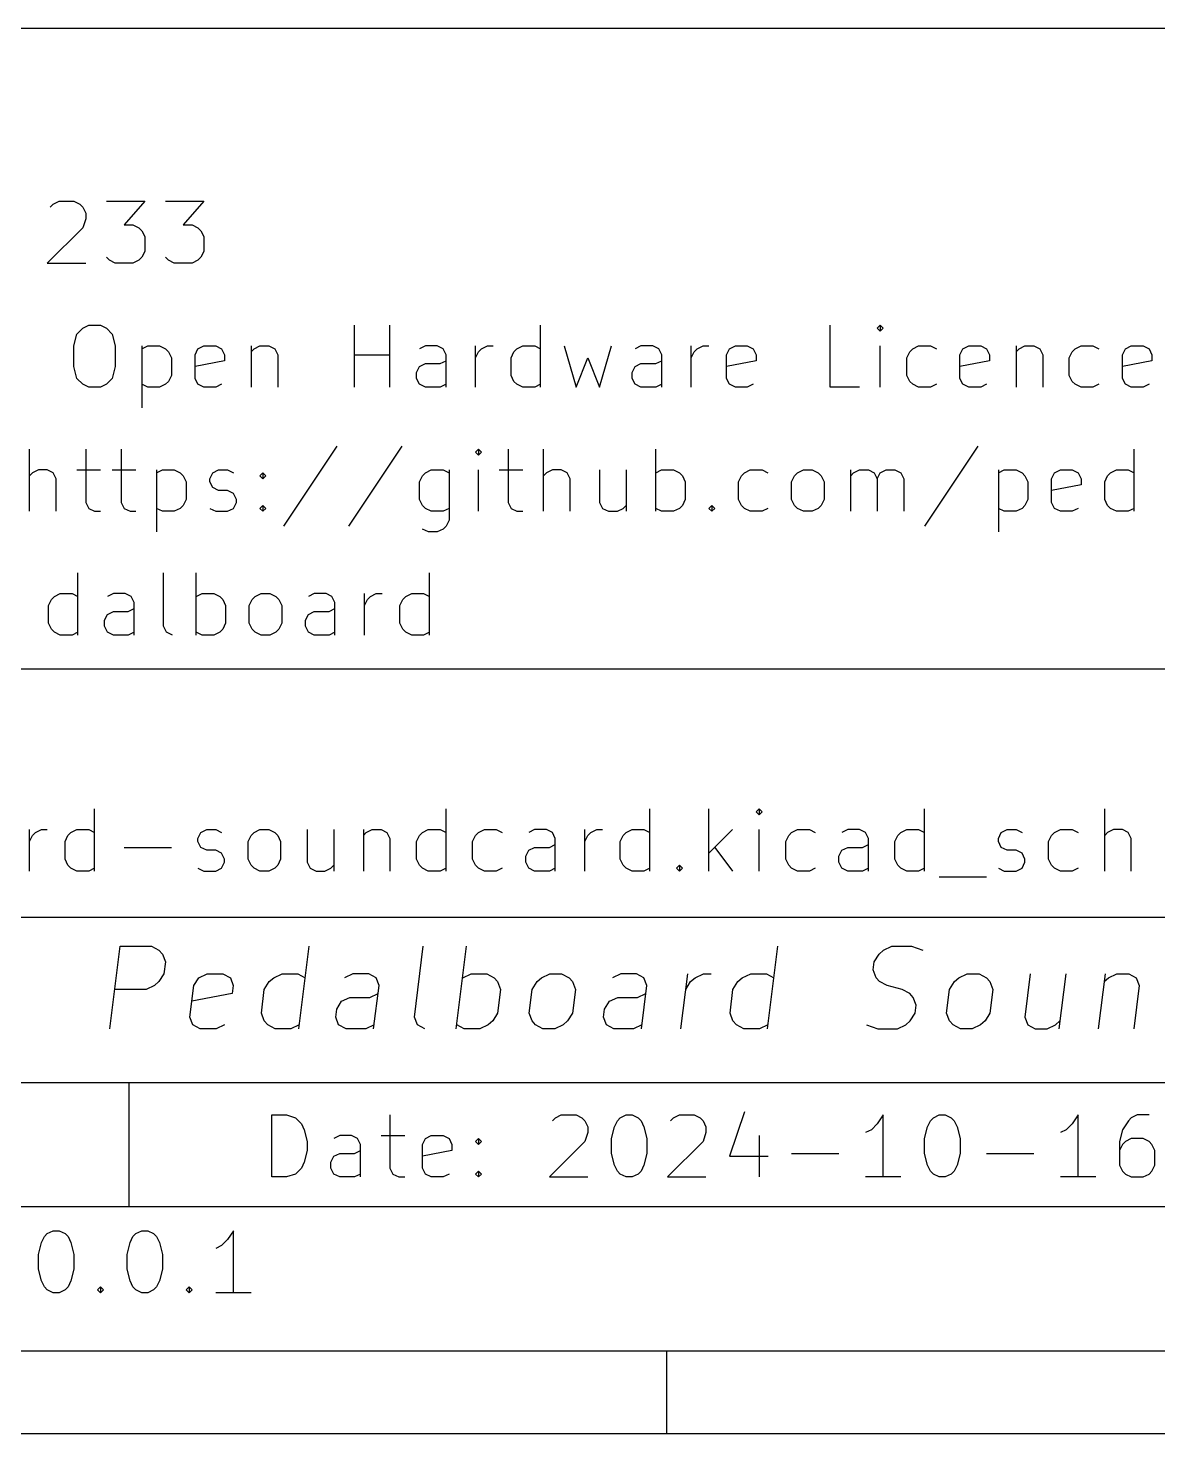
# Model space of a CAD drawing. Header units: millimetres. Extents: x 10 to 287, y -200 to -10.
# Drawn here: x 194.56 to 221.89, y -200.01 to -166.01 of the extents above; entities that cross this region are included whole.
import ezdxf

# ---------------------------------------------------------------- set-up
doc = ezdxf.new("R2010")
doc.units = ezdxf.units.MM
doc.layers.add('RED', color=14, linetype='CONTINUOUS')

msp = doc.modelspace()

# ---------------------------------------------------------------- linework, layer by layer
at = {"layer": 'RED', "linetype": 'CONTINUOUS'}
for p, q in [((177.0022, -166.0072), (285.0022, -166.0072)), ((195.1007, -170.3361), (195.1721, -170.2647)), ((195.1721, -170.2647), (195.315, -170.1933)), ((195.315, -170.1933), (195.6721, -170.1933)), ((195.6721, -170.1933), (195.815, -170.2647)), ((195.815, -170.2647), (195.8864, -170.3361)), ((195.8864, -170.3361), (195.9578, -170.479)), ((196.4578, -170.1933), (197.3864, -170.1933)), ((197.3864, -170.1933), (196.8864, -170.7647)), ((197.8864, -170.1933), (198.815, -170.1933)), ((198.815, -170.1933), (198.315, -170.7647)), ((195.9578, -170.6219), (195.8864, -170.8361)), ((195.9578, -170.479), (195.9578, -170.6219)), ((195.8864, -170.8361), (195.0292, -171.6933)), ((196.8864, -170.7647), (197.1007, -170.7647)), ((197.1007, -170.7647), (197.2436, -170.8361)), ((197.2436, -170.8361), (197.315, -170.9076)), ((197.315, -170.9076), (197.3864, -171.0504)), ((198.315, -170.7647), (198.5293, -170.7647)), ((198.5293, -170.7647), (198.6722, -170.8361)), ((198.6722, -170.8361), (198.7436, -170.9076)), ((198.7436, -170.9076), (198.815, -171.0504)), ((197.3864, -171.0504), (197.3864, -171.4076)), ((198.815, -171.0504), (198.815, -171.4076)), ((195.0292, -171.6933), (195.9578, -171.6933)), ((196.5293, -171.6219), (196.4578, -171.5504)), ((196.6721, -171.6933), (196.5293, -171.6219)), ((197.1007, -171.6933), (196.6721, -171.6933)), ((197.2436, -171.6219), (197.1007, -171.6933)), ((197.315, -171.5504), (197.2436, -171.6219)), ((197.3864, -171.4076), (197.315, -171.5504)), ((197.9579, -171.6219), (197.8864, -171.5504)), ((198.1007, -171.6933), (197.9579, -171.6219)), ((198.5293, -171.6933), (198.1007, -171.6933)), ((198.6722, -171.6219), (198.5293, -171.6933)), ((198.7436, -171.5504), (198.6722, -171.6219)), ((198.815, -171.4076), (198.7436, -171.5504)), ((195.7436, -173.4076), (195.8865, -173.2647)), ((195.8865, -173.2647), (196.0293, -173.1933)), ((196.0293, -173.1933), (196.315, -173.1933)), ((196.315, -173.1933), (196.4579, -173.2647)), ((196.4579, -173.2647), (196.6007, -173.4076)), ((202.4578, -174.6933), (202.4578, -173.1933)), ((203.3149, -174.6933), (203.3149, -173.1933)), ((206.9578, -174.6933), (206.9578, -173.1933)), ((213.9577, -174.6933), (213.9577, -173.1933)), ((215.172, -173.1933), (215.1006, -173.2647)), ((215.1006, -173.2647), (215.172, -173.3361)), ((215.2434, -173.2647), (215.172, -173.1933)), ((215.172, -173.1933), (215.172, -173.3361)), ((215.172, -173.3361), (215.2434, -173.2647)), ((195.6722, -173.6933), (195.7436, -173.4076)), ((195.6722, -174.1933), (195.6722, -173.6933)), ((196.6007, -173.4076), (196.6722, -173.6933)), ((196.6722, -173.6933), (196.6722, -174.1933)), ((197.315, -173.6933), (197.315, -175.1933)), ((197.315, -173.7647), (197.4579, -173.6933)), ((197.4579, -173.6933), (197.7436, -173.6933)), ((197.7436, -173.6933), (197.8864, -173.7647)), ((198.6721, -173.7647), (198.815, -173.6933)), ((198.815, -173.6933), (199.1007, -173.6933)), ((199.1007, -173.6933), (199.2435, -173.7647)), ((199.9578, -173.6933), (199.9578, -174.6933)), ((200.0292, -173.7647), (200.1721, -173.6933)), ((200.1721, -173.6933), (200.3864, -173.6933)), ((200.3864, -173.6933), (200.5292, -173.7647)), ((204.1721, -173.6933), (204.0292, -173.7647)), ((204.4578, -173.6933), (204.1721, -173.6933)), ((204.6006, -173.7647), (204.4578, -173.6933)), ((205.3863, -174.6933), (205.3863, -173.6933)), ((205.5292, -173.7647), (205.672, -173.6933)), ((205.672, -173.6933), (205.8149, -173.6933)), ((206.3863, -173.7647), (206.5292, -173.6933)), ((206.5292, -173.6933), (206.8149, -173.6933)), ((206.8149, -173.6933), (206.9578, -173.7647)), ((207.5291, -173.6933), (207.8149, -174.6933)), ((208.3863, -174.6933), (208.672, -173.6933)), ((209.3863, -173.6933), (209.2434, -173.7647)), ((209.672, -173.6933), (209.3863, -173.6933)), ((209.8148, -173.7647), (209.672, -173.6933)), ((210.6005, -174.6933), (210.6005, -173.6933)), ((210.7434, -173.7647), (210.8862, -173.6933)), ((210.8862, -173.6933), (211.0291, -173.6933)), ((211.5291, -173.7647), (211.672, -173.6933)), ((211.672, -173.6933), (211.9577, -173.6933)), ((211.9577, -173.6933), (212.1005, -173.7647)), ((215.172, -174.6933), (215.172, -173.6933)), ((215.9577, -173.7647), (216.1006, -173.6933)), ((216.1006, -173.6933), (216.3863, -173.6933)), ((216.3863, -173.6933), (216.5292, -173.7647)), ((217.172, -173.7647), (217.3149, -173.6933)), ((217.3149, -173.6933), (217.6006, -173.6933)), ((217.6006, -173.6933), (217.7434, -173.7647)), ((218.4577, -173.6933), (218.4577, -174.6933)), ((218.5291, -173.7647), (218.672, -173.6933)), ((218.672, -173.6933), (218.8863, -173.6933)), ((218.8863, -173.6933), (219.0291, -173.7647)), ((219.8862, -173.7647), (220.0291, -173.6933)), ((220.0291, -173.6933), (220.3148, -173.6933)), ((220.3148, -173.6933), (220.4577, -173.7647)), ((221.1005, -173.7647), (221.2434, -173.6933)), ((221.2434, -173.6933), (221.5291, -173.6933)), ((221.5291, -173.6933), (221.6719, -173.7647)), ((197.8864, -173.7647), (197.9579, -173.8361)), ((197.9579, -173.8361), (198.0293, -173.979)), ((198.0293, -173.979), (198.0293, -174.4076)), ((198.6007, -173.9076), (198.6721, -173.7647)), ((198.6007, -174.479), (198.6007, -173.9076)), ((199.315, -174.0504), (198.6007, -174.1933)), ((199.2435, -173.7647), (199.315, -173.9076)), ((199.315, -173.9076), (199.315, -174.0504)), ((199.9578, -173.8361), (200.0292, -173.7647)), ((200.5292, -173.7647), (200.6007, -173.9076)), ((200.6007, -173.9076), (200.6007, -174.6933)), ((202.4578, -173.9076), (203.3149, -173.9076)), ((204.5292, -174.1219), (204.6721, -174.0504)), ((204.6721, -173.9076), (204.6006, -173.7647)), ((204.6721, -174.6933), (204.6721, -173.9076)), ((205.3863, -173.979), (205.4577, -173.8361)), ((205.4577, -173.8361), (205.5292, -173.7647)), ((206.2435, -173.979), (206.3149, -173.8361)), ((206.2435, -174.4076), (206.2435, -173.979)), ((206.3149, -173.8361), (206.3863, -173.7647)), ((207.8149, -174.6933), (208.1006, -173.979)), ((208.1006, -173.979), (208.3863, -174.6933)), ((209.7434, -174.1219), (209.8863, -174.0504)), ((209.8863, -173.9076), (209.8148, -173.7647)), ((209.8863, -174.6933), (209.8863, -173.9076)), ((210.6005, -173.979), (210.6719, -173.8361)), ((210.6719, -173.8361), (210.7434, -173.7647)), ((211.4577, -173.9076), (211.5291, -173.7647)), ((211.4577, -174.479), (211.4577, -173.9076)), ((212.172, -174.0504), (211.4577, -174.1933)), ((212.1005, -173.7647), (212.172, -173.9076)), ((212.172, -173.9076), (212.172, -174.0504)), ((215.8149, -173.979), (215.8863, -173.8361)), ((215.8149, -174.4076), (215.8149, -173.979)), ((215.8863, -173.8361), (215.9577, -173.7647)), ((217.1006, -173.9076), (217.172, -173.7647)), ((217.1006, -174.479), (217.1006, -173.9076)), ((217.8149, -174.0504), (217.1006, -174.1933)), ((217.7434, -173.7647), (217.8149, -173.9076)), ((217.8149, -173.9076), (217.8149, -174.0504)), ((218.4577, -173.8361), (218.5291, -173.7647)), ((219.0291, -173.7647), (219.1006, -173.9076)), ((219.1006, -173.9076), (219.1006, -174.6933)), ((219.7434, -173.979), (219.8148, -173.8361)), ((219.7434, -174.4076), (219.7434, -173.979)), ((219.8148, -173.8361), (219.8862, -173.7647)), ((221.0291, -173.9076), (221.1005, -173.7647)), ((221.0291, -174.479), (221.0291, -173.9076)), ((221.7434, -174.0504), (221.0291, -174.1933)), ((221.6719, -173.7647), (221.7434, -173.9076)), ((221.7434, -173.9076), (221.7434, -174.0504)), ((195.7436, -174.479), (195.6722, -174.1933)), ((196.6722, -174.1933), (196.6007, -174.479)), ((198.0293, -174.4076), (197.9579, -174.5504)), ((203.9578, -174.3361), (204.0292, -174.1933)), ((203.9578, -174.479), (203.9578, -174.3361)), ((204.0292, -174.1933), (204.1721, -174.1219)), ((204.1721, -174.1219), (204.5292, -174.1219)), ((206.3149, -174.5504), (206.2435, -174.4076)), ((209.172, -174.3361), (209.2434, -174.1933)), ((209.172, -174.479), (209.172, -174.3361)), ((209.2434, -174.1933), (209.3863, -174.1219)), ((209.3863, -174.1219), (209.7434, -174.1219)), ((215.8863, -174.5504), (215.8149, -174.4076)), ((219.8148, -174.5504), (219.7434, -174.4076)), ((195.8865, -174.6219), (195.7436, -174.479)), ((196.0293, -174.6933), (195.8865, -174.6219)), ((196.315, -174.6933), (196.0293, -174.6933)), ((196.4579, -174.6219), (196.315, -174.6933)), ((196.6007, -174.479), (196.4579, -174.6219)), ((197.4579, -174.6933), (197.315, -174.6219)), ((197.7436, -174.6933), (197.4579, -174.6933)), ((197.8864, -174.6219), (197.7436, -174.6933)), ((197.9579, -174.5504), (197.8864, -174.6219)), ((198.6721, -174.6219), (198.6007, -174.479)), ((198.815, -174.6933), (198.6721, -174.6219)), ((199.1007, -174.6933), (198.815, -174.6933)), ((199.2435, -174.6219), (199.1007, -174.6933)), ((204.0292, -174.6219), (203.9578, -174.479)), ((204.1721, -174.6933), (204.0292, -174.6219)), ((204.5292, -174.6933), (204.1721, -174.6933)), ((204.6721, -174.6219), (204.5292, -174.6933)), ((206.3863, -174.6219), (206.3149, -174.5504)), ((206.5292, -174.6933), (206.3863, -174.6219)), ((206.8149, -174.6933), (206.5292, -174.6933)), ((206.9578, -174.6219), (206.8149, -174.6933)), ((209.2434, -174.6219), (209.172, -174.479)), ((209.3863, -174.6933), (209.2434, -174.6219)), ((209.7434, -174.6933), (209.3863, -174.6933)), ((209.8863, -174.6219), (209.7434, -174.6933)), ((211.5291, -174.6219), (211.4577, -174.479)), ((211.672, -174.6933), (211.5291, -174.6219)), ((211.9577, -174.6933), (211.672, -174.6933)), ((212.1005, -174.6219), (211.9577, -174.6933)), ((214.672, -174.6933), (213.9577, -174.6933)), ((215.9577, -174.6219), (215.8863, -174.5504)), ((216.1006, -174.6933), (215.9577, -174.6219)), ((216.3863, -174.6933), (216.1006, -174.6933)), ((216.5292, -174.6219), (216.3863, -174.6933)), ((217.172, -174.6219), (217.1006, -174.479)), ((217.3149, -174.6933), (217.172, -174.6219)), ((217.6006, -174.6933), (217.3149, -174.6933)), ((217.7434, -174.6219), (217.6006, -174.6933)), ((219.8862, -174.6219), (219.8148, -174.5504)), ((220.0291, -174.6933), (219.8862, -174.6219)), ((220.3148, -174.6933), (220.0291, -174.6933)), ((220.4577, -174.6219), (220.3148, -174.6933)), ((221.1005, -174.6219), (221.0291, -174.479)), ((221.2434, -174.6933), (221.1005, -174.6219)), ((221.5291, -174.6933), (221.2434, -174.6933)), ((221.6719, -174.6219), (221.5291, -174.6933)), ((194.6007, -177.6933), (194.6007, -176.1933)), ((195.9578, -176.1933), (195.9578, -177.479)), ((196.8149, -176.1933), (196.8149, -177.479)), ((202.0291, -176.1219), (200.7434, -178.0504)), ((203.6005, -176.1219), (202.3148, -178.0504)), ((205.4576, -176.1933), (205.3862, -176.2647)), ((205.3862, -176.2647), (205.4576, -176.3361)), ((205.529, -176.2647), (205.4576, -176.1933)), ((205.4576, -176.1933), (205.4576, -176.3361)), ((205.4576, -176.3361), (205.529, -176.2647)), ((206.1719, -176.1933), (206.1719, -177.479)), ((207.029, -177.6933), (207.029, -176.1933)), ((209.7432, -177.6933), (209.7432, -176.1933)), ((217.5288, -176.1219), (216.2431, -178.0504)), ((221.3145, -177.6933), (221.3145, -176.1933)), ((194.6721, -176.7647), (194.6007, -176.8361)), ((194.815, -176.6933), (194.6721, -176.7647)), ((195.0293, -176.6933), (194.815, -176.6933)), ((195.1721, -176.7647), (195.0293, -176.6933)), ((195.2436, -176.9076), (195.1721, -176.7647)), ((195.7435, -176.6933), (196.3149, -176.6933)), ((196.6006, -176.6933), (197.172, -176.6933)), ((197.672, -176.6933), (197.672, -178.1933)), ((197.672, -176.7647), (197.8149, -176.6933)), ((197.8149, -176.6933), (198.1006, -176.6933)), ((198.1006, -176.6933), (198.2434, -176.7647)), ((198.2434, -176.7647), (198.3149, -176.8361)), ((198.9577, -176.9076), (199.0291, -176.7647)), ((199.0291, -176.7647), (199.172, -176.6933)), ((199.172, -176.6933), (199.3862, -176.6933)), ((199.3862, -176.6933), (199.5291, -176.7647)), ((200.172, -176.8361), (200.2434, -176.7647)), ((200.2434, -176.7647), (200.3148, -176.8361)), ((200.2434, -176.7647), (200.2434, -176.9076)), ((204.1005, -176.8361), (204.1719, -176.7647)), ((204.1719, -176.7647), (204.3148, -176.6933)), ((204.3148, -176.6933), (204.6005, -176.6933)), ((204.6005, -176.6933), (204.7434, -176.7647)), ((204.7434, -176.6933), (204.7434, -177.9076)), ((205.4576, -177.6933), (205.4576, -176.6933)), ((205.9576, -176.6933), (206.529, -176.6933)), ((207.1004, -176.7647), (207.029, -176.8361)), ((207.2433, -176.6933), (207.1004, -176.7647)), ((207.4576, -176.6933), (207.2433, -176.6933)), ((207.6004, -176.7647), (207.4576, -176.6933)), ((207.6719, -176.9076), (207.6004, -176.7647)), ((208.3861, -176.6933), (208.3861, -177.479)), ((209.029, -176.6933), (209.029, -177.6933)), ((209.7432, -176.7647), (209.8861, -176.6933)), ((209.8861, -176.6933), (210.1718, -176.6933)), ((210.1718, -176.6933), (210.3146, -176.7647)), ((210.3146, -176.7647), (210.3861, -176.8361)), ((211.8146, -176.8361), (211.886, -176.7647)), ((211.886, -176.7647), (212.0289, -176.6933)), ((212.0289, -176.6933), (212.3146, -176.6933)), ((212.3146, -176.6933), (212.4575, -176.7647)), ((213.1003, -176.8361), (213.1717, -176.7647)), ((213.1717, -176.7647), (213.3146, -176.6933)), ((213.3146, -176.6933), (213.5289, -176.6933)), ((213.5289, -176.6933), (213.6717, -176.7647)), ((213.6717, -176.7647), (213.7432, -176.8361)), ((214.4574, -177.6933), (214.4574, -176.6933)), ((214.4574, -176.8361), (214.5288, -176.7647)), ((214.5288, -176.7647), (214.6717, -176.6933)), ((214.6717, -176.6933), (214.886, -176.6933)), ((214.886, -176.6933), (215.0288, -176.7647)), ((215.0288, -176.7647), (215.1003, -176.9076)), ((215.1003, -176.9076), (215.1717, -176.7647)), ((215.1717, -176.7647), (215.3145, -176.6933)), ((215.3145, -176.6933), (215.5288, -176.6933)), ((215.5288, -176.6933), (215.6717, -176.7647)), ((215.6717, -176.7647), (215.7431, -176.9076)), ((218.0288, -176.6933), (218.0288, -178.1933)), ((218.0288, -176.7647), (218.1717, -176.6933)), ((218.1717, -176.6933), (218.4574, -176.6933)), ((218.4574, -176.6933), (218.6002, -176.7647)), ((218.6002, -176.7647), (218.6717, -176.8361)), ((219.3145, -176.9076), (219.3859, -176.7647)), ((219.3859, -176.7647), (219.5288, -176.6933)), ((219.5288, -176.6933), (219.8145, -176.6933)), ((219.8145, -176.6933), (219.9573, -176.7647)), ((219.9573, -176.7647), (220.0288, -176.9076)), ((220.6716, -176.8361), (220.743, -176.7647)), ((220.743, -176.7647), (220.8859, -176.6933)), ((220.8859, -176.6933), (221.1716, -176.6933)), ((221.1716, -176.6933), (221.3145, -176.7647)), ((195.2436, -177.6933), (195.2436, -176.9076)), ((198.3149, -176.8361), (198.3863, -176.979)), ((198.3863, -176.979), (198.3863, -177.4076)), ((198.9577, -176.979), (198.9577, -176.9076)), ((199.0291, -177.1219), (198.9577, -176.979)), ((199.172, -177.1933), (199.0291, -177.1219)), ((200.2434, -176.9076), (200.172, -176.8361)), ((200.3148, -176.8361), (200.2434, -176.9076)), ((204.0291, -176.979), (204.1005, -176.8361)), ((204.0291, -177.4076), (204.0291, -176.979)), ((207.6719, -177.6933), (207.6719, -176.9076)), ((210.3861, -176.8361), (210.4575, -176.979)), ((210.4575, -176.979), (210.4575, -177.4076)), ((211.7432, -176.979), (211.8146, -176.8361)), ((211.7432, -177.4076), (211.7432, -176.979)), ((213.0289, -176.979), (213.1003, -176.8361)), ((213.0289, -177.4076), (213.0289, -176.979)), ((213.7432, -176.8361), (213.8146, -176.979)), ((213.8146, -176.979), (213.8146, -177.4076)), ((215.1003, -176.9076), (215.1003, -177.6933)), ((215.7431, -176.9076), (215.7431, -177.6933)), ((218.6717, -176.8361), (218.7431, -176.979)), ((218.7431, -176.979), (218.7431, -177.4076)), ((219.3145, -177.479), (219.3145, -176.9076)), ((220.0288, -177.0504), (219.3145, -177.1933)), ((220.0288, -176.9076), (220.0288, -177.0504)), ((220.6002, -176.979), (220.6716, -176.8361)), ((220.6002, -177.4076), (220.6002, -176.979)), ((195.9578, -177.479), (196.0292, -177.6219)), ((196.8149, -177.479), (196.8863, -177.6219)), ((198.3863, -177.4076), (198.3149, -177.5504)), ((199.3862, -177.1933), (199.172, -177.1933)), ((199.5291, -177.2647), (199.3862, -177.1933)), ((199.6005, -177.4076), (199.5291, -177.2647)), ((199.5291, -177.6219), (199.6005, -177.479)), ((199.6005, -177.479), (199.6005, -177.4076)), ((204.1005, -177.5504), (204.0291, -177.4076)), ((206.1719, -177.479), (206.2433, -177.6219)), ((208.3861, -177.479), (208.4575, -177.6219)), ((210.4575, -177.4076), (210.3861, -177.5504)), ((211.8146, -177.5504), (211.7432, -177.4076)), ((213.1003, -177.5504), (213.0289, -177.4076)), ((213.8146, -177.4076), (213.7432, -177.5504)), ((218.7431, -177.4076), (218.6717, -177.5504)), ((219.3859, -177.6219), (219.3145, -177.479)), ((220.6716, -177.5504), (220.6002, -177.4076)), ((196.0292, -177.6219), (196.1721, -177.6933)), ((196.1721, -177.6933), (196.3149, -177.6933)), ((196.8863, -177.6219), (197.0292, -177.6933)), ((197.0292, -177.6933), (197.172, -177.6933)), ((197.8149, -177.6933), (197.672, -177.6219)), ((198.1006, -177.6933), (197.8149, -177.6933)), ((198.2434, -177.6219), (198.1006, -177.6933)), ((198.3149, -177.5504), (198.2434, -177.6219)), ((198.9577, -177.6219), (199.1005, -177.6933)), ((199.1005, -177.6933), (199.3862, -177.6933)), ((199.3862, -177.6933), (199.5291, -177.6219)), ((200.172, -177.6219), (200.2434, -177.5504)), ((200.2434, -177.6933), (200.172, -177.6219)), ((200.2434, -177.5504), (200.3148, -177.6219)), ((200.2434, -177.5504), (200.2434, -177.6933)), ((200.3148, -177.6219), (200.2434, -177.6933)), ((204.1719, -177.6219), (204.1005, -177.5504)), ((204.3148, -177.6933), (204.1719, -177.6219)), ((204.6005, -177.6933), (204.3148, -177.6933)), ((204.7434, -177.6219), (204.6005, -177.6933)), ((206.2433, -177.6219), (206.3862, -177.6933)), ((206.3862, -177.6933), (206.529, -177.6933)), ((208.4575, -177.6219), (208.6004, -177.6933)), ((208.6004, -177.6933), (208.8147, -177.6933)), ((208.8147, -177.6933), (208.9575, -177.6219)), ((208.9575, -177.6219), (209.029, -177.5504)), ((209.8861, -177.6933), (209.7432, -177.6219)), ((210.1718, -177.6933), (209.8861, -177.6933)), ((210.3146, -177.6219), (210.1718, -177.6933)), ((210.3861, -177.5504), (210.3146, -177.6219)), ((211.0289, -177.6219), (211.1003, -177.5504)), ((211.1003, -177.6933), (211.0289, -177.6219)), ((211.1003, -177.5504), (211.1717, -177.6219)), ((211.1003, -177.5504), (211.1003, -177.6933)), ((211.1717, -177.6219), (211.1003, -177.6933)), ((211.886, -177.6219), (211.8146, -177.5504)), ((212.0289, -177.6933), (211.886, -177.6219)), ((212.3146, -177.6933), (212.0289, -177.6933)), ((212.4575, -177.6219), (212.3146, -177.6933)), ((213.1717, -177.6219), (213.1003, -177.5504)), ((213.3146, -177.6933), (213.1717, -177.6219)), ((213.5289, -177.6933), (213.3146, -177.6933)), ((213.6717, -177.6219), (213.5289, -177.6933)), ((213.7432, -177.5504), (213.6717, -177.6219)), ((218.1717, -177.6933), (218.0288, -177.6219)), ((218.4574, -177.6933), (218.1717, -177.6933)), ((218.6002, -177.6219), (218.4574, -177.6933)), ((218.6717, -177.5504), (218.6002, -177.6219)), ((219.5288, -177.6933), (219.3859, -177.6219)), ((219.8145, -177.6933), (219.5288, -177.6933)), ((219.9573, -177.6219), (219.8145, -177.6933)), ((220.743, -177.6219), (220.6716, -177.5504)), ((220.8859, -177.6933), (220.743, -177.6219)), ((221.1716, -177.6933), (220.8859, -177.6933)), ((221.3145, -177.6219), (221.1716, -177.6933)), ((204.2434, -178.1933), (204.1005, -178.1219)), ((204.6005, -178.1219), (204.4576, -178.1933)), ((204.6719, -178.0504), (204.6005, -178.1219)), ((204.7434, -177.9076), (204.6719, -178.0504)), ((204.4576, -178.1933), (204.2434, -178.1933)), ((195.7706, -180.6855), (195.7706, -179.1855)), ((197.8419, -180.4712), (197.8419, -179.1855)), ((198.6276, -180.6855), (198.6276, -179.1855)), ((204.2704, -180.6855), (204.2704, -179.1855)), ((195.0563, -179.9712), (195.1277, -179.8283)), ((195.1277, -179.8283), (195.1991, -179.7569)), ((195.1991, -179.7569), (195.342, -179.6855)), ((195.342, -179.6855), (195.6277, -179.6855)), ((195.6277, -179.6855), (195.7706, -179.7569)), ((196.6277, -179.6855), (196.4848, -179.7569)), ((196.9134, -179.6855), (196.6277, -179.6855)), ((197.0562, -179.7569), (196.9134, -179.6855)), ((197.1277, -179.8998), (197.0562, -179.7569)), ((198.6276, -179.7569), (198.7705, -179.6855)), ((198.7705, -179.6855), (199.0562, -179.6855)), ((199.0562, -179.6855), (199.199, -179.7569)), ((199.199, -179.7569), (199.2705, -179.8283)), ((199.2705, -179.8283), (199.3419, -179.9712)), ((199.9133, -179.9712), (199.9847, -179.8283)), ((199.9847, -179.8283), (200.0561, -179.7569)), ((200.0561, -179.7569), (200.199, -179.6855)), ((200.199, -179.6855), (200.4133, -179.6855)), ((200.4133, -179.6855), (200.5561, -179.7569)), ((200.5561, -179.7569), (200.6276, -179.8283)), ((200.6276, -179.8283), (200.699, -179.9712)), ((201.4847, -179.6855), (201.3418, -179.7569)), ((201.7704, -179.6855), (201.4847, -179.6855)), ((201.9132, -179.7569), (201.7704, -179.6855)), ((201.9847, -179.8998), (201.9132, -179.7569)), ((202.6989, -180.6855), (202.6989, -179.6855)), ((202.6989, -179.9712), (202.7703, -179.8283)), ((202.7703, -179.8283), (202.8418, -179.7569)), ((202.8418, -179.7569), (202.9846, -179.6855)), ((202.9846, -179.6855), (203.1275, -179.6855)), ((203.5561, -179.9712), (203.6275, -179.8283)), ((203.6275, -179.8283), (203.6989, -179.7569)), ((203.6989, -179.7569), (203.8418, -179.6855)), ((203.8418, -179.6855), (204.1275, -179.6855)), ((204.1275, -179.6855), (204.2704, -179.7569)), ((195.0563, -180.3998), (195.0563, -179.9712)), ((196.4134, -180.3283), (196.4848, -180.1855)), ((196.4848, -180.1855), (196.6277, -180.1141)), ((196.6277, -180.1141), (196.9848, -180.1141)), ((196.9848, -180.1141), (197.1277, -180.0426)), ((197.1277, -180.6855), (197.1277, -179.8998)), ((199.3419, -179.9712), (199.3419, -180.3998)), ((199.9133, -180.3998), (199.9133, -179.9712)), ((200.699, -179.9712), (200.699, -180.3998)), ((201.2704, -180.3283), (201.3418, -180.1855)), ((201.3418, -180.1855), (201.4847, -180.1141)), ((201.4847, -180.1141), (201.8418, -180.1141)), ((201.8418, -180.1141), (201.9847, -180.0426)), ((201.9847, -180.6855), (201.9847, -179.8998)), ((203.5561, -180.3998), (203.5561, -179.9712)), ((195.1277, -180.5426), (195.0563, -180.3998)), ((196.4134, -180.4712), (196.4134, -180.3283)), ((196.4848, -180.6141), (196.4134, -180.4712)), ((197.9133, -180.6141), (197.8419, -180.4712)), ((199.3419, -180.3998), (199.2705, -180.5426)), ((199.9847, -180.5426), (199.9133, -180.3998)), ((200.699, -180.3998), (200.6276, -180.5426)), ((201.2704, -180.4712), (201.2704, -180.3283)), ((201.3418, -180.6141), (201.2704, -180.4712)), ((203.6275, -180.5426), (203.5561, -180.3998)), ((195.1991, -180.6141), (195.1277, -180.5426)), ((195.342, -180.6855), (195.1991, -180.6141)), ((195.6277, -180.6855), (195.342, -180.6855)), ((195.7706, -180.6141), (195.6277, -180.6855)), ((196.6277, -180.6855), (196.4848, -180.6141)), ((196.9848, -180.6855), (196.6277, -180.6855)), ((197.1277, -180.6141), (196.9848, -180.6855)), ((198.0562, -180.6855), (197.9133, -180.6141)), ((198.7705, -180.6855), (198.6276, -180.6141)), ((199.0562, -180.6855), (198.7705, -180.6855)), ((199.199, -180.6141), (199.0562, -180.6855)), ((199.2705, -180.5426), (199.199, -180.6141)), ((200.0561, -180.6141), (199.9847, -180.5426)), ((200.199, -180.6855), (200.0561, -180.6141)), ((200.4133, -180.6855), (200.199, -180.6855)), ((200.5561, -180.6141), (200.4133, -180.6855)), ((200.6276, -180.5426), (200.5561, -180.6141)), ((201.4847, -180.6855), (201.3418, -180.6141)), ((201.8418, -180.6855), (201.4847, -180.6855)), ((201.9847, -180.6141), (201.8418, -180.6855)), ((203.6989, -180.6141), (203.6275, -180.5426)), ((203.8418, -180.6855), (203.6989, -180.6141)), ((204.1275, -180.6855), (203.8418, -180.6855)), ((204.2704, -180.6141), (204.1275, -180.6855)), ((177.0022, -181.5072), (285.0022, -181.5072)), ((196.172, -186.3933), (196.172, -184.8933)), ((204.6718, -186.3933), (204.6718, -184.8933)), ((209.6003, -186.3933), (209.6003, -184.8933)), ((211.0288, -186.3933), (211.0288, -184.8933)), ((212.2431, -184.8933), (212.1717, -184.9647)), ((212.3145, -184.9647), (212.2431, -184.8933)), ((212.2431, -184.8933), (212.2431, -185.0361)), ((216.2431, -186.3933), (216.2431, -184.8933)), ((220.6002, -186.3933), (220.6002, -184.8933)), ((212.1717, -184.9647), (212.2431, -185.0361)), ((212.2431, -185.0361), (212.3145, -184.9647)), ((194.6005, -186.3933), (194.6005, -185.3933)), ((194.6005, -185.679), (194.6719, -185.5361)), ((194.6719, -185.5361), (194.7434, -185.4647)), ((194.7434, -185.4647), (194.8862, -185.3933)), ((194.8862, -185.3933), (195.0291, -185.3933)), ((195.4577, -185.679), (195.5291, -185.5361)), ((195.5291, -185.5361), (195.6005, -185.4647)), ((195.6005, -185.4647), (195.7434, -185.3933)), ((195.7434, -185.3933), (196.0291, -185.3933)), ((196.0291, -185.3933), (196.172, -185.4647)), ((198.6719, -185.6076), (198.7433, -185.4647)), ((198.6719, -185.679), (198.6719, -185.6076)), ((198.7433, -185.4647), (198.8862, -185.3933)), ((198.8862, -185.3933), (199.1004, -185.3933)), ((199.1004, -185.3933), (199.2433, -185.4647)), ((199.8862, -185.679), (199.9576, -185.5361)), ((199.9576, -185.5361), (200.029, -185.4647)), ((200.029, -185.4647), (200.1719, -185.3933)), ((200.1719, -185.3933), (200.3862, -185.3933)), ((200.3862, -185.3933), (200.529, -185.4647)), ((200.529, -185.4647), (200.6005, -185.5361)), ((200.6005, -185.5361), (200.6719, -185.679)), ((201.3147, -185.3933), (201.3147, -186.179)), ((201.9576, -185.3933), (201.9576, -186.3933)), ((202.6718, -185.3933), (202.6718, -186.3933)), ((202.6718, -185.5361), (202.7432, -185.4647)), ((202.7432, -185.4647), (202.8861, -185.3933)), ((202.8861, -185.3933), (203.1004, -185.3933)), ((203.1004, -185.3933), (203.2432, -185.4647)), ((203.2432, -185.4647), (203.3147, -185.6076)), ((203.3147, -185.6076), (203.3147, -186.3933)), ((203.9575, -185.679), (204.0289, -185.5361)), ((204.0289, -185.5361), (204.1003, -185.4647)), ((204.1003, -185.4647), (204.2432, -185.3933)), ((204.2432, -185.3933), (204.5289, -185.3933)), ((204.5289, -185.3933), (204.6718, -185.4647)), ((205.3146, -185.679), (205.386, -185.5361)), ((205.386, -185.5361), (205.4574, -185.4647)), ((205.4574, -185.4647), (205.6003, -185.3933)), ((205.6003, -185.3933), (205.886, -185.3933)), ((205.886, -185.3933), (206.0289, -185.4647)), ((206.8146, -185.3933), (206.6717, -185.4647)), ((207.1003, -185.3933), (206.8146, -185.3933)), ((207.2431, -185.4647), (207.1003, -185.3933)), ((207.3146, -185.6076), (207.2431, -185.4647)), ((207.3146, -186.3933), (207.3146, -185.6076)), ((208.0288, -186.3933), (208.0288, -185.3933)), ((208.0288, -185.679), (208.1002, -185.5361)), ((208.1002, -185.5361), (208.1717, -185.4647)), ((208.1717, -185.4647), (208.3145, -185.3933)), ((208.3145, -185.3933), (208.4574, -185.3933)), ((208.886, -185.679), (208.9574, -185.5361)), ((208.9574, -185.5361), (209.0288, -185.4647)), ((209.0288, -185.4647), (209.1717, -185.3933)), ((209.1717, -185.3933), (209.4574, -185.3933)), ((209.4574, -185.3933), (209.6003, -185.4647)), ((211.6002, -185.3933), (211.0288, -185.9647)), ((212.2431, -186.3933), (212.2431, -185.3933)), ((212.886, -185.679), (212.9574, -185.5361)), ((212.9574, -185.5361), (213.0288, -185.4647)), ((213.0288, -185.4647), (213.1717, -185.3933)), ((213.1717, -185.3933), (213.4574, -185.3933)), ((213.4574, -185.3933), (213.6003, -185.4647)), ((214.386, -185.3933), (214.2431, -185.4647)), ((214.6717, -185.3933), (214.386, -185.3933)), ((214.8145, -185.4647), (214.6717, -185.3933)), ((214.886, -185.6076), (214.8145, -185.4647)), ((214.886, -186.3933), (214.886, -185.6076)), ((215.5288, -185.679), (215.6002, -185.5361)), ((215.6002, -185.5361), (215.6716, -185.4647)), ((215.6716, -185.4647), (215.8145, -185.3933)), ((215.8145, -185.3933), (216.1002, -185.3933)), ((216.1002, -185.3933), (216.2431, -185.4647)), ((218.0288, -185.6076), (218.1002, -185.4647)), ((218.0288, -185.679), (218.0288, -185.6076)), ((218.1002, -185.4647), (218.2431, -185.3933)), ((218.2431, -185.3933), (218.4573, -185.3933)), ((218.4573, -185.3933), (218.6002, -185.4647)), ((219.2431, -185.679), (219.3145, -185.5361)), ((219.3145, -185.5361), (219.3859, -185.4647)), ((219.3859, -185.4647), (219.5288, -185.3933)), ((219.5288, -185.3933), (219.8145, -185.3933)), ((219.8145, -185.3933), (219.9574, -185.4647)), ((220.6716, -185.4647), (220.6002, -185.5361)), ((220.8145, -185.3933), (220.6716, -185.4647)), ((221.0288, -185.3933), (220.8145, -185.3933)), ((221.1716, -185.4647), (221.0288, -185.3933)), ((221.2431, -185.6076), (221.1716, -185.4647)), ((221.2431, -186.3933), (221.2431, -185.6076)), ((195.4577, -186.1076), (195.4577, -185.679)), ((196.8862, -185.8219), (198.0291, -185.8219)), ((198.7433, -185.8219), (198.6719, -185.679)), ((198.8862, -185.8933), (198.7433, -185.8219)), ((199.1004, -185.8933), (198.8862, -185.8933)), ((199.2433, -185.9647), (199.1004, -185.8933)), ((199.3147, -186.1076), (199.2433, -185.9647)), ((199.8862, -186.1076), (199.8862, -185.679)), ((200.6719, -185.679), (200.6719, -186.1076)), ((203.9575, -186.1076), (203.9575, -185.679)), ((205.3146, -186.1076), (205.3146, -185.679)), ((206.6003, -186.0361), (206.6717, -185.8933)), ((206.6717, -185.8933), (206.8146, -185.8219)), ((206.8146, -185.8219), (207.1717, -185.8219)), ((207.1717, -185.8219), (207.3146, -185.7504)), ((208.886, -186.1076), (208.886, -185.679)), ((211.1717, -185.8219), (211.6002, -186.3933)), ((212.886, -186.1076), (212.886, -185.679)), ((214.1717, -186.0361), (214.2431, -185.8933)), ((214.2431, -185.8933), (214.386, -185.8219)), ((214.386, -185.8219), (214.7431, -185.8219)), ((214.7431, -185.8219), (214.886, -185.7504)), ((215.5288, -186.1076), (215.5288, -185.679)), ((218.1002, -185.8219), (218.0288, -185.679)), ((218.2431, -185.8933), (218.1002, -185.8219)), ((218.4573, -185.8933), (218.2431, -185.8933)), ((218.6002, -185.9647), (218.4573, -185.8933)), ((218.6716, -186.1076), (218.6002, -185.9647)), ((219.2431, -186.1076), (219.2431, -185.679)), ((195.5291, -186.2504), (195.4577, -186.1076)), ((195.6005, -186.3219), (195.5291, -186.2504)), ((199.2433, -186.3219), (199.3147, -186.179)), ((199.3147, -186.179), (199.3147, -186.1076)), ((199.9576, -186.2504), (199.8862, -186.1076)), ((200.029, -186.3219), (199.9576, -186.2504)), ((200.6005, -186.2504), (200.529, -186.3219)), ((200.6719, -186.1076), (200.6005, -186.2504)), ((201.3147, -186.179), (201.3861, -186.3219)), ((201.8861, -186.3219), (201.9576, -186.2504)), ((204.0289, -186.2504), (203.9575, -186.1076)), ((204.1003, -186.3219), (204.0289, -186.2504)), ((205.386, -186.2504), (205.3146, -186.1076)), ((205.4574, -186.3219), (205.386, -186.2504)), ((206.6003, -186.179), (206.6003, -186.0361)), ((206.6717, -186.3219), (206.6003, -186.179)), ((208.9574, -186.2504), (208.886, -186.1076)), ((209.0288, -186.3219), (208.9574, -186.2504)), ((210.2431, -186.3219), (210.3145, -186.2504)), ((210.3145, -186.2504), (210.3859, -186.3219)), ((210.3145, -186.2504), (210.3145, -186.3933)), ((212.9574, -186.2504), (212.886, -186.1076)), ((213.0288, -186.3219), (212.9574, -186.2504)), ((214.1717, -186.179), (214.1717, -186.0361)), ((214.2431, -186.3219), (214.1717, -186.179)), ((215.6002, -186.2504), (215.5288, -186.1076)), ((215.6716, -186.3219), (215.6002, -186.2504)), ((218.6002, -186.3219), (218.6716, -186.179)), ((218.6716, -186.179), (218.6716, -186.1076)), ((219.3145, -186.2504), (219.2431, -186.1076)), ((219.3859, -186.3219), (219.3145, -186.2504)), ((195.7434, -186.3933), (195.6005, -186.3219)), ((196.0291, -186.3933), (195.7434, -186.3933)), ((196.172, -186.3219), (196.0291, -186.3933)), ((198.6719, -186.3219), (198.8147, -186.3933)), ((198.8147, -186.3933), (199.1004, -186.3933)), ((199.1004, -186.3933), (199.2433, -186.3219)), ((200.1719, -186.3933), (200.029, -186.3219)), ((200.3862, -186.3933), (200.1719, -186.3933)), ((200.529, -186.3219), (200.3862, -186.3933)), ((201.3861, -186.3219), (201.529, -186.3933)), ((201.529, -186.3933), (201.7433, -186.3933)), ((201.7433, -186.3933), (201.8861, -186.3219)), ((204.2432, -186.3933), (204.1003, -186.3219)), ((204.5289, -186.3933), (204.2432, -186.3933)), ((204.6718, -186.3219), (204.5289, -186.3933)), ((205.6003, -186.3933), (205.4574, -186.3219)), ((205.886, -186.3933), (205.6003, -186.3933)), ((206.0289, -186.3219), (205.886, -186.3933)), ((206.8146, -186.3933), (206.6717, -186.3219)), ((207.1717, -186.3933), (206.8146, -186.3933)), ((207.3146, -186.3219), (207.1717, -186.3933)), ((209.1717, -186.3933), (209.0288, -186.3219)), ((209.4574, -186.3933), (209.1717, -186.3933)), ((209.6003, -186.3219), (209.4574, -186.3933)), ((210.3145, -186.3933), (210.2431, -186.3219)), ((210.3859, -186.3219), (210.3145, -186.3933)), ((213.1717, -186.3933), (213.0288, -186.3219)), ((213.4574, -186.3933), (213.1717, -186.3933)), ((213.6003, -186.3219), (213.4574, -186.3933)), ((214.386, -186.3933), (214.2431, -186.3219)), ((214.7431, -186.3933), (214.386, -186.3933)), ((214.886, -186.3219), (214.7431, -186.3933)), ((215.8145, -186.3933), (215.6716, -186.3219)), ((216.1002, -186.3933), (215.8145, -186.3933)), ((216.2431, -186.3219), (216.1002, -186.3933)), ((216.6002, -186.5361), (217.743, -186.5361)), ((218.0288, -186.3219), (218.1716, -186.3933)), ((218.1716, -186.3933), (218.4573, -186.3933)), ((218.4573, -186.3933), (218.6002, -186.3219)), ((219.5288, -186.3933), (219.3859, -186.3219)), ((219.8145, -186.3933), (219.5288, -186.3933)), ((219.9574, -186.3219), (219.8145, -186.3933)), ((177.0022, -187.5072), (285.0022, -187.5072)), ((196.539, -190.2116), (196.789, -188.2116)), ((196.789, -188.2116), (197.5509, -188.2116)), ((197.5509, -188.2116), (197.7295, -188.3068)), ((197.7295, -188.3068), (197.8128, -188.4021)), ((201.1105, -190.2116), (201.3605, -188.2116)), ((203.9081, -189.9259), (204.1223, -188.2116)), ((204.9199, -190.2116), (205.1699, -188.2116)), ((212.4437, -190.2116), (212.6937, -188.2116)), ((215.146, -188.4021), (215.2532, -188.3068)), ((215.2532, -188.3068), (215.4556, -188.2116)), ((215.4556, -188.2116), (215.9317, -188.2116)), ((215.9317, -188.2116), (216.2056, -188.3068)), ((197.8128, -188.4021), (197.8843, -188.5925)), ((197.8843, -188.5925), (197.8486, -188.8783)), ((215.0032, -188.783), (215.027, -188.5925)), ((215.027, -188.5925), (215.146, -188.4021)), ((197.8486, -188.8783), (197.7295, -189.0687)), ((198.5748, -189.164), (198.6938, -188.9735)), ((198.6938, -188.9735), (198.8962, -188.8783)), ((198.8962, -188.8783), (199.2771, -188.8783)), ((199.2771, -188.8783), (199.4557, -188.9735)), ((199.4557, -188.9735), (199.5271, -189.164)), ((200.3962, -189.0687), (200.5033, -188.9735)), ((200.5033, -188.9735), (200.7057, -188.8783)), ((200.7057, -188.8783), (201.0867, -188.8783)), ((201.0867, -188.8783), (201.2652, -188.9735)), ((202.42, -188.8783), (202.2176, -188.9735)), ((202.8009, -188.8783), (202.42, -188.8783)), ((202.9795, -188.9735), (202.8009, -188.8783)), ((203.0509, -189.164), (202.9795, -188.9735)), ((205.0747, -188.9735), (205.2771, -188.8783)), ((205.2771, -188.8783), (205.658, -188.8783)), ((205.658, -188.8783), (205.8366, -188.9735)), ((205.8366, -188.9735), (205.9199, -189.0687)), ((206.8723, -189.0687), (206.9794, -188.9735)), ((206.9794, -188.9735), (207.1818, -188.8783)), ((207.1818, -188.8783), (207.4675, -188.8783)), ((207.4675, -188.8783), (207.6461, -188.9735)), ((207.6461, -188.9735), (207.7294, -189.0687)), ((208.8961, -188.8783), (208.6937, -188.9735)), ((209.277, -188.8783), (208.8961, -188.8783)), ((209.4556, -188.9735), (209.277, -188.8783)), ((209.527, -189.164), (209.4556, -188.9735)), ((210.3484, -190.2116), (210.5151, -188.8783)), ((210.5865, -189.0687), (210.6937, -188.9735)), ((210.6937, -188.9735), (210.8961, -188.8783)), ((210.8961, -188.8783), (211.0865, -188.8783)), ((211.7294, -189.0687), (211.8365, -188.9735)), ((211.8365, -188.9735), (212.0389, -188.8783)), ((212.0389, -188.8783), (212.4199, -188.8783)), ((212.4199, -188.8783), (212.5984, -188.9735)), ((215.0746, -188.9735), (215.0032, -188.783)), ((215.1579, -189.0687), (215.0746, -188.9735)), ((216.9675, -189.0687), (217.0746, -188.9735)), ((217.0746, -188.9735), (217.277, -188.8783)), ((217.277, -188.8783), (217.5627, -188.8783)), ((217.5627, -188.8783), (217.7413, -188.9735)), ((217.7413, -188.9735), (217.8246, -189.0687)), ((218.8008, -188.8783), (218.6699, -189.9259)), ((219.6579, -188.8783), (219.4913, -190.2116)), ((220.6103, -188.8783), (220.4436, -190.2116)), ((220.5865, -189.0687), (220.6936, -188.9735)), ((220.6936, -188.9735), (220.896, -188.8783)), ((220.896, -188.8783), (221.1817, -188.8783)), ((221.1817, -188.8783), (221.3603, -188.9735)), ((221.3603, -188.9735), (221.4317, -189.164)), ((197.42, -189.2592), (196.6581, -189.2592)), ((197.6224, -189.164), (197.42, -189.2592)), ((197.7295, -189.0687), (197.6224, -189.164)), ((198.4795, -189.9259), (198.5748, -189.164)), ((199.5033, -189.3544), (198.5271, -189.5449)), ((199.5271, -189.164), (199.5033, -189.3544)), ((200.2057, -189.8306), (200.2771, -189.2592)), ((200.2771, -189.2592), (200.3962, -189.0687)), ((202.8247, -189.4497), (203.0271, -189.3544)), ((202.92, -190.2116), (203.0509, -189.164)), ((205.9199, -189.0687), (205.9914, -189.2592)), ((205.9914, -189.2592), (205.9199, -189.8306)), ((206.6818, -189.8306), (206.7532, -189.2592)), ((206.7532, -189.2592), (206.8723, -189.0687)), ((207.7294, -189.0687), (207.8009, -189.2592)), ((207.8009, -189.2592), (207.7294, -189.8306)), ((209.3008, -189.4497), (209.5032, -189.3544)), ((209.3961, -190.2116), (209.527, -189.164)), ((210.4675, -189.2592), (210.5865, -189.0687)), ((211.5389, -189.8306), (211.6103, -189.2592)), ((211.6103, -189.2592), (211.7294, -189.0687)), ((215.3365, -189.164), (215.1579, -189.0687)), ((215.7056, -189.2592), (215.3365, -189.164)), ((215.8841, -189.3544), (215.7056, -189.2592)), ((215.9675, -189.4497), (215.8841, -189.3544)), ((216.777, -189.8306), (216.8484, -189.2592)), ((216.8484, -189.2592), (216.9675, -189.0687)), ((217.8246, -189.0687), (217.8961, -189.2592)), ((217.8961, -189.2592), (217.8246, -189.8306)), ((221.4317, -189.164), (221.3008, -190.2116)), ((202.0271, -189.7354), (202.1462, -189.5449)), ((202.1462, -189.5449), (202.3486, -189.4497)), ((202.3486, -189.4497), (202.8247, -189.4497)), ((208.5032, -189.7354), (208.6223, -189.5449)), ((208.6223, -189.5449), (208.8247, -189.4497)), ((208.8247, -189.4497), (209.3008, -189.4497)), ((216.0389, -189.6402), (215.9675, -189.4497)), ((216.0151, -189.8306), (216.0389, -189.6402)), ((198.5509, -190.1164), (198.4795, -189.9259)), ((200.2771, -190.0211), (200.2057, -189.8306)), ((200.3605, -190.1164), (200.2771, -190.0211)), ((202.0033, -189.9259), (202.0271, -189.7354)), ((202.0747, -190.1164), (202.0033, -189.9259)), ((203.9795, -190.1164), (203.9081, -189.9259)), ((205.8009, -190.0211), (205.6937, -190.1164)), ((205.9199, -189.8306), (205.8009, -190.0211)), ((206.7532, -190.0211), (206.6818, -189.8306)), ((206.8366, -190.1164), (206.7532, -190.0211)), ((207.6104, -190.0211), (207.5032, -190.1164)), ((207.7294, -189.8306), (207.6104, -190.0211)), ((208.4794, -189.9259), (208.5032, -189.7354)), ((208.5508, -190.1164), (208.4794, -189.9259)), ((211.6103, -190.0211), (211.5389, -189.8306)), ((211.6937, -190.1164), (211.6103, -190.0211)), ((215.7889, -190.1164), (215.896, -190.0211)), ((215.896, -190.0211), (216.0151, -189.8306)), ((216.8484, -190.0211), (216.777, -189.8306)), ((216.9318, -190.1164), (216.8484, -190.0211)), ((217.7056, -190.0211), (217.5984, -190.1164)), ((217.8246, -189.8306), (217.7056, -190.0211)), ((218.6699, -189.9259), (218.7413, -190.1164)), ((219.4079, -190.1164), (219.5151, -190.0211)), ((198.7295, -190.2116), (198.5509, -190.1164)), ((199.1105, -190.2116), (198.7295, -190.2116)), ((199.3128, -190.1164), (199.1105, -190.2116)), ((200.5391, -190.2116), (200.3605, -190.1164)), ((200.92, -190.2116), (200.5391, -190.2116)), ((201.1224, -190.1164), (200.92, -190.2116)), ((202.2533, -190.2116), (202.0747, -190.1164)), ((202.7295, -190.2116), (202.2533, -190.2116)), ((202.9319, -190.1164), (202.7295, -190.2116)), ((204.1581, -190.2116), (203.9795, -190.1164)), ((205.1104, -190.2116), (204.9318, -190.1164)), ((205.4914, -190.2116), (205.1104, -190.2116)), ((205.6937, -190.1164), (205.4914, -190.2116)), ((207.0152, -190.2116), (206.8366, -190.1164)), ((207.3009, -190.2116), (207.0152, -190.2116)), ((207.5032, -190.1164), (207.3009, -190.2116)), ((208.7294, -190.2116), (208.5508, -190.1164)), ((209.2056, -190.2116), (208.7294, -190.2116)), ((209.408, -190.1164), (209.2056, -190.2116)), ((211.8723, -190.2116), (211.6937, -190.1164)), ((212.2532, -190.2116), (211.8723, -190.2116)), ((212.4556, -190.1164), (212.2532, -190.2116)), ((214.8365, -190.1164), (215.1103, -190.2116)), ((215.1103, -190.2116), (215.5865, -190.2116)), ((215.5865, -190.2116), (215.7889, -190.1164)), ((217.1104, -190.2116), (216.9318, -190.1164)), ((217.3961, -190.2116), (217.1104, -190.2116)), ((217.5984, -190.1164), (217.3961, -190.2116)), ((218.7413, -190.1164), (218.9199, -190.2116)), ((218.9199, -190.2116), (219.2056, -190.2116)), ((219.2056, -190.2116), (219.4079, -190.1164)), ((177.0022, -191.5072), (285.0022, -191.5072)), ((197.0022, -191.5072), (197.0022, -194.5072)), ((200.4579, -193.7933), (200.4579, -192.2933)), ((200.4579, -192.2933), (200.815, -192.2933)), ((200.815, -192.2933), (201.0293, -192.3647)), ((201.0293, -192.3647), (201.1722, -192.5076)), ((203.315, -192.2933), (203.315, -193.579)), ((207.2436, -192.4361), (207.315, -192.3647)), ((207.315, -192.3647), (207.4579, -192.2933)), ((207.4579, -192.2933), (207.815, -192.2933)), ((207.815, -192.2933), (207.9579, -192.3647)), ((207.9579, -192.3647), (208.0293, -192.4361)), ((208.0293, -192.4361), (208.1007, -192.579)), ((208.7436, -192.579), (208.815, -192.4361)), ((208.815, -192.4361), (208.8865, -192.3647)), ((208.8865, -192.3647), (209.0293, -192.2933)), ((209.0293, -192.2933), (209.1722, -192.2933)), ((209.1722, -192.2933), (209.315, -192.3647)), ((209.315, -192.3647), (209.3865, -192.4361)), ((209.3865, -192.4361), (209.4579, -192.579)), ((210.1008, -192.4361), (210.1722, -192.3647)), ((210.1722, -192.3647), (210.3151, -192.2933)), ((210.3151, -192.2933), (210.6722, -192.2933)), ((210.6722, -192.2933), (210.8151, -192.3647)), ((210.8151, -192.3647), (210.8865, -192.4361)), ((210.8865, -192.4361), (210.9579, -192.579)), ((211.8865, -192.2219), (211.5294, -193.2933)), ((215.2436, -192.2933), (215.1008, -192.5076)), ((215.2436, -193.7933), (215.2436, -192.2933)), ((216.3151, -192.579), (216.3865, -192.4361)), ((216.3865, -192.4361), (216.458, -192.3647)), ((216.458, -192.3647), (216.6008, -192.2933)), ((216.6008, -192.2933), (216.7437, -192.2933)), ((216.7437, -192.2933), (216.8865, -192.3647)), ((216.8865, -192.3647), (216.958, -192.4361)), ((216.958, -192.4361), (217.0294, -192.579)), ((219.9579, -192.2933), (219.8151, -192.5076)), ((219.9579, -193.7933), (219.9579, -192.2933)), ((221.1723, -192.4361), (221.0294, -192.6504)), ((221.2437, -192.3647), (221.1723, -192.4361)), ((221.3865, -192.2933), (221.2437, -192.3647)), ((221.6723, -192.2933), (221.3865, -192.2933)), ((201.1722, -192.5076), (201.2436, -192.6504)), ((201.2436, -192.6504), (201.315, -192.9361)), ((208.1007, -192.7219), (208.0293, -192.9361)), ((208.1007, -192.579), (208.1007, -192.7219)), ((208.6722, -192.8647), (208.7436, -192.579)), ((209.4579, -192.579), (209.5293, -192.8647)), ((210.9579, -192.7219), (210.8865, -192.9361)), ((210.9579, -192.579), (210.9579, -192.7219)), ((214.9579, -192.6504), (214.8151, -192.7219)), ((215.1008, -192.5076), (214.9579, -192.6504)), ((216.2437, -192.8647), (216.3151, -192.579)), ((217.0294, -192.579), (217.1008, -192.8647)), ((219.6722, -192.6504), (219.5294, -192.7219)), ((219.8151, -192.5076), (219.6722, -192.6504)), ((221.0294, -192.6504), (220.958, -192.9361)), ((201.315, -192.9361), (201.315, -193.1504)), ((202.1008, -192.7933), (201.9579, -192.8647)), ((202.3865, -192.7933), (202.1008, -192.7933)), ((202.5293, -192.8647), (202.3865, -192.7933)), ((202.6008, -193.0076), (202.5293, -192.8647)), ((202.6008, -193.7933), (202.6008, -193.0076)), ((203.1007, -192.7933), (203.6721, -192.7933)), ((204.1007, -193.0076), (204.1721, -192.8647)), ((204.1007, -193.579), (204.1007, -193.0076)), ((204.1721, -192.8647), (204.315, -192.7933)), ((204.315, -192.7933), (204.6007, -192.7933)), ((204.6007, -192.7933), (204.7435, -192.8647)), ((204.7435, -192.8647), (204.815, -193.0076)), ((204.815, -193.0076), (204.815, -193.1504)), ((205.3864, -192.9361), (205.4578, -192.8647)), ((205.4578, -193.0076), (205.3864, -192.9361)), ((205.4578, -192.8647), (205.5292, -192.9361)), ((205.4578, -192.8647), (205.4578, -193.0076)), ((205.5292, -192.9361), (205.4578, -193.0076)), ((208.0293, -192.9361), (207.1721, -193.7933)), ((208.6722, -193.2219), (208.6722, -192.8647)), ((209.5293, -192.8647), (209.5293, -193.2219)), ((210.8865, -192.9361), (210.0293, -193.7933)), ((212.2437, -192.7933), (212.2437, -193.7933)), ((216.2437, -193.2219), (216.2437, -192.8647)), ((217.1008, -192.8647), (217.1008, -193.2219)), ((220.958, -192.9361), (220.958, -193.5076)), ((221.0294, -193.0076), (220.958, -193.1504)), ((221.1008, -192.9361), (221.0294, -193.0076)), ((221.2437, -192.8647), (221.1008, -192.9361)), ((221.5294, -192.8647), (221.2437, -192.8647)), ((221.6723, -192.9361), (221.5294, -192.8647)), ((221.7437, -193.0076), (221.6723, -192.9361)), ((221.8151, -193.1504), (221.7437, -193.0076)), ((201.2436, -193.4361), (201.1722, -193.579)), ((201.315, -193.1504), (201.2436, -193.4361)), ((201.8865, -193.4361), (201.9579, -193.2933)), ((201.8865, -193.579), (201.8865, -193.4361)), ((201.9579, -193.2933), (202.1008, -193.2219)), ((202.1008, -193.2219), (202.4579, -193.2219)), ((202.4579, -193.2219), (202.6008, -193.1504)), ((204.815, -193.1504), (204.1007, -193.2933)), ((208.7436, -193.5076), (208.6722, -193.2219)), ((209.5293, -193.2219), (209.4579, -193.5076)), ((211.5294, -193.2933), (212.4579, -193.2933)), ((213.0294, -193.2219), (214.1723, -193.2219)), ((216.3151, -193.5076), (216.2437, -193.2219)), ((217.1008, -193.2219), (217.0294, -193.5076)), ((217.7437, -193.2219), (218.8866, -193.2219)), ((221.8151, -193.5076), (221.8151, -193.1504)), ((200.815, -193.7933), (200.4579, -193.7933)), ((201.0293, -193.7219), (200.815, -193.7933)), ((201.1722, -193.579), (201.0293, -193.7219)), ((201.9579, -193.7219), (201.8865, -193.579)), ((202.1008, -193.7933), (201.9579, -193.7219)), ((202.4579, -193.7933), (202.1008, -193.7933)), ((202.6008, -193.7219), (202.4579, -193.7933)), ((203.315, -193.579), (203.3864, -193.7219)), ((203.3864, -193.7219), (203.5293, -193.7933)), ((203.5293, -193.7933), (203.6721, -193.7933)), ((204.1721, -193.7219), (204.1007, -193.579)), ((204.315, -193.7933), (204.1721, -193.7219)), ((204.6007, -193.7933), (204.315, -193.7933)), ((204.7435, -193.7219), (204.6007, -193.7933)), ((205.3864, -193.7219), (205.4578, -193.6504)), ((205.4578, -193.7933), (205.3864, -193.7219)), ((205.4578, -193.6504), (205.5292, -193.7219)), ((205.4578, -193.6504), (205.4578, -193.7933)), ((205.5292, -193.7219), (205.4578, -193.7933)), ((207.1721, -193.7933), (208.1007, -193.7933)), ((208.815, -193.6504), (208.7436, -193.5076)), ((208.8865, -193.7219), (208.815, -193.6504)), ((209.0293, -193.7933), (208.8865, -193.7219)), ((209.1722, -193.7933), (209.0293, -193.7933)), ((209.315, -193.7219), (209.1722, -193.7933)), ((209.3865, -193.6504), (209.315, -193.7219)), ((209.4579, -193.5076), (209.3865, -193.6504)), ((210.0293, -193.7933), (210.9579, -193.7933)), ((215.6722, -193.7933), (214.8151, -193.7933)), ((216.3865, -193.6504), (216.3151, -193.5076)), ((216.458, -193.7219), (216.3865, -193.6504)), ((216.6008, -193.7933), (216.458, -193.7219)), ((216.7437, -193.7933), (216.6008, -193.7933)), ((216.8865, -193.7219), (216.7437, -193.7933)), ((216.958, -193.6504), (216.8865, -193.7219)), ((217.0294, -193.5076), (216.958, -193.6504)), ((220.3865, -193.7933), (219.5294, -193.7933)), ((220.958, -193.5076), (221.0294, -193.6504)), ((221.0294, -193.6504), (221.1008, -193.7219)), ((221.1008, -193.7219), (221.2437, -193.7933)), ((221.2437, -193.7933), (221.5294, -193.7933)), ((221.5294, -193.7933), (221.6723, -193.7219)), ((221.6723, -193.7219), (221.7437, -193.6504)), ((221.7437, -193.6504), (221.8151, -193.5076)), ((177.0022, -194.5072), (285.0022, -194.5072)), ((195.0294, -195.1647), (195.1722, -195.0933)), ((195.1722, -195.0933), (195.3151, -195.0933)), ((195.3151, -195.0933), (195.4579, -195.1647)), ((197.1723, -195.1647), (197.3151, -195.0933)), ((197.3151, -195.0933), (197.458, -195.0933)), ((197.458, -195.0933), (197.6008, -195.1647)), ((199.5294, -195.0933), (199.3866, -195.3076)), ((199.5294, -196.5933), (199.5294, -195.0933)), ((194.8151, -195.6647), (194.8865, -195.379)), ((194.8865, -195.379), (194.9579, -195.2361)), ((194.9579, -195.2361), (195.0294, -195.1647)), ((195.4579, -195.1647), (195.5294, -195.2361)), ((195.5294, -195.2361), (195.6008, -195.379)), ((195.6008, -195.379), (195.6722, -195.6647)), ((196.958, -195.6647), (197.0294, -195.379)), ((197.0294, -195.379), (197.1008, -195.2361)), ((197.1008, -195.2361), (197.1723, -195.1647)), ((197.6008, -195.1647), (197.6723, -195.2361)), ((197.6723, -195.2361), (197.7437, -195.379)), ((197.7437, -195.379), (197.8151, -195.6647)), ((199.2437, -195.4504), (199.1009, -195.5219)), ((199.3866, -195.3076), (199.2437, -195.4504)), ((194.8151, -196.0219), (194.8151, -195.6647)), ((195.6722, -195.6647), (195.6722, -196.0219)), ((196.958, -196.0219), (196.958, -195.6647)), ((197.8151, -195.6647), (197.8151, -196.0219)), ((194.8865, -196.3076), (194.8151, -196.0219)), ((195.6722, -196.0219), (195.6008, -196.3076)), ((197.0294, -196.3076), (196.958, -196.0219)), ((197.8151, -196.0219), (197.7437, -196.3076)), ((194.9579, -196.4504), (194.8865, -196.3076)), ((195.0294, -196.5219), (194.9579, -196.4504)), ((195.5294, -196.4504), (195.4579, -196.5219)), ((195.6008, -196.3076), (195.5294, -196.4504)), ((196.2437, -196.5219), (196.3151, -196.4504)), ((196.3151, -196.4504), (196.3865, -196.5219)), ((196.3151, -196.4504), (196.3151, -196.5933)), ((197.1008, -196.4504), (197.0294, -196.3076)), ((197.1723, -196.5219), (197.1008, -196.4504)), ((197.6723, -196.4504), (197.6008, -196.5219)), ((197.7437, -196.3076), (197.6723, -196.4504)), ((198.3866, -196.5219), (198.458, -196.4504)), ((198.458, -196.4504), (198.5294, -196.5219)), ((198.458, -196.4504), (198.458, -196.5933)), ((195.1722, -196.5933), (195.0294, -196.5219)), ((195.3151, -196.5933), (195.1722, -196.5933)), ((195.4579, -196.5219), (195.3151, -196.5933)), ((196.3151, -196.5933), (196.2437, -196.5219)), ((196.3865, -196.5219), (196.3151, -196.5933)), ((197.3151, -196.5933), (197.1723, -196.5219)), ((197.458, -196.5933), (197.3151, -196.5933)), ((197.6008, -196.5219), (197.458, -196.5933)), ((198.458, -196.5933), (198.3866, -196.5219)), ((198.5294, -196.5219), (198.458, -196.5933)), ((199.958, -196.5933), (199.1009, -196.5933)), ((285.0022, -198.0072), (12, -198.0072)), ((285.0022, -198.0072), (177.0022, -198.0072)), ((210, -198.0072), (210, -200.0072)), ((287.0022, -200.0072), (10, -200.0072))]:
    msp.add_line(p, q, dxfattribs=at)

doc.saveas('drawing.dxf')
